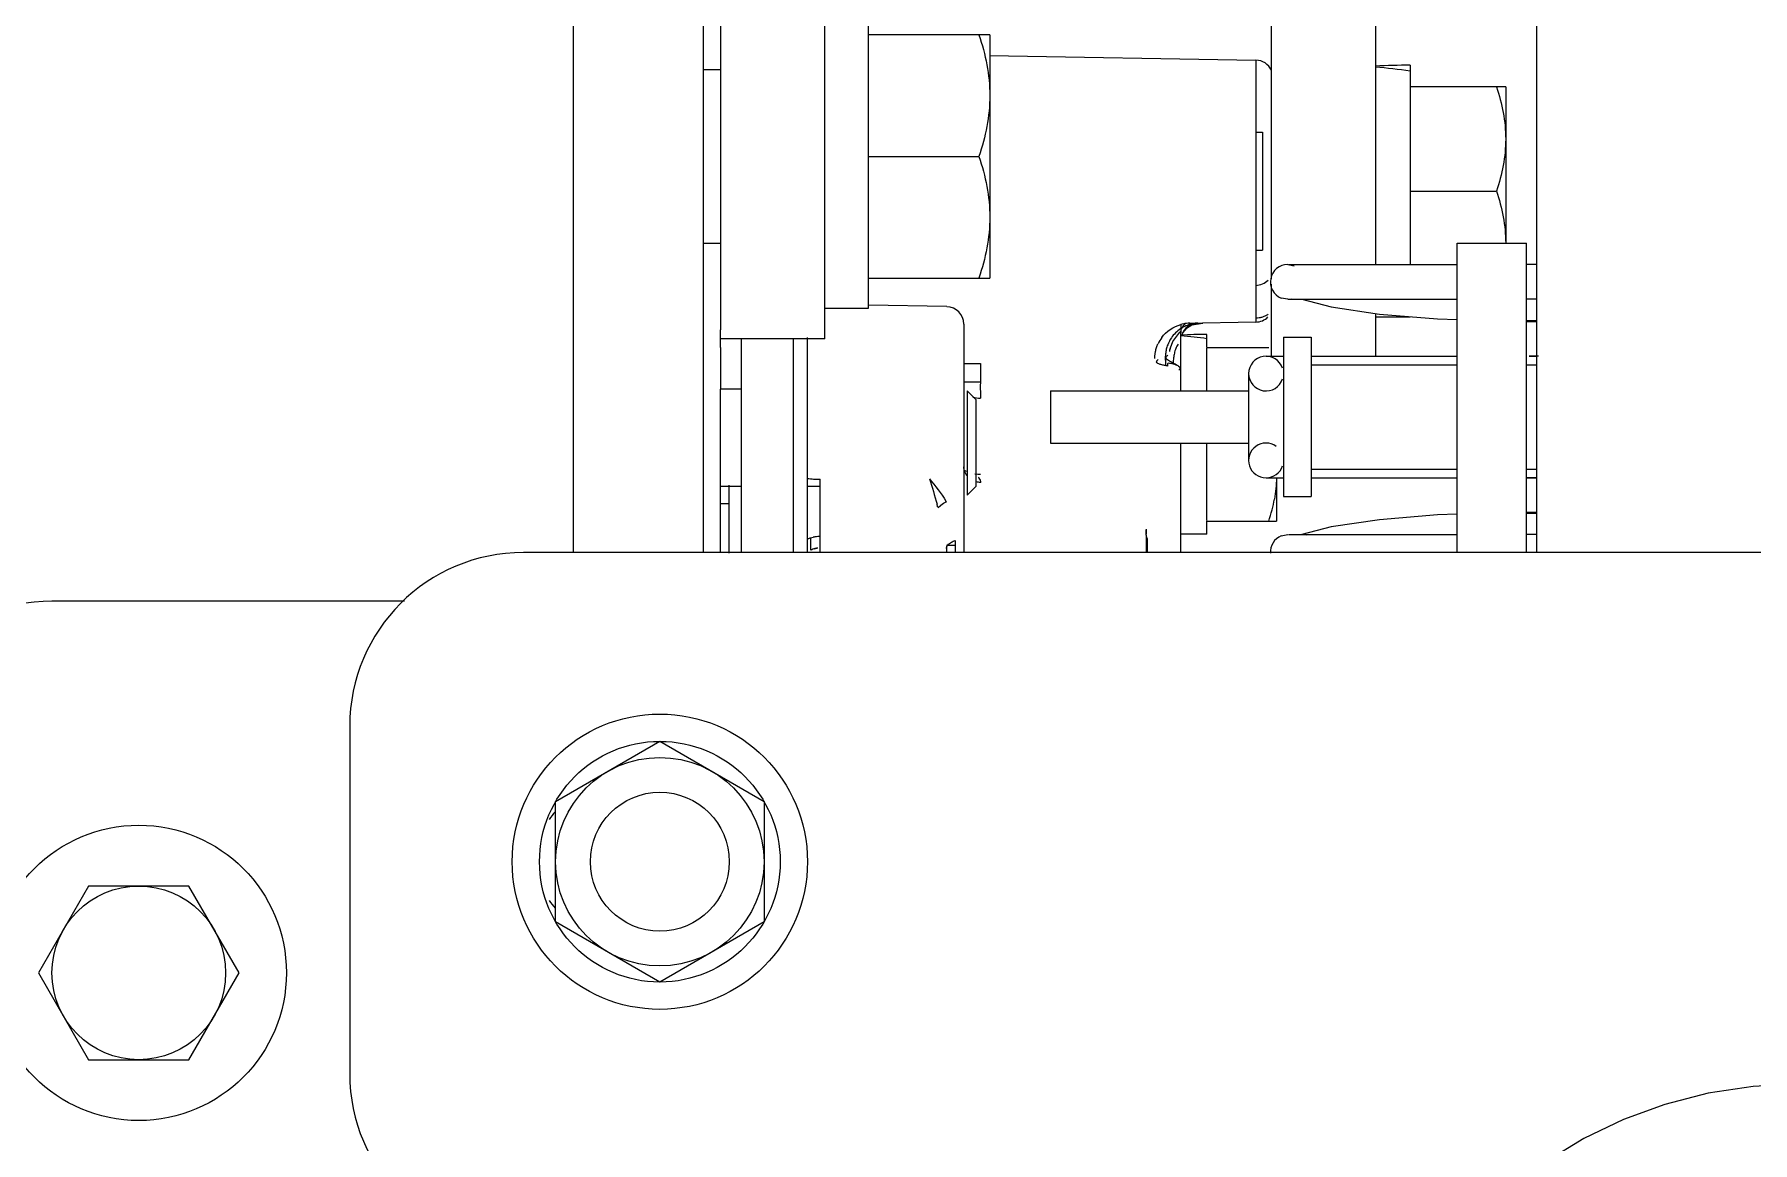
# Model space of a CAD drawing. Header units: millimetres. Extents: x 17886 to 18265, y -8727 to -7321.
# Drawn here: x 18009.856 to 18010.845, y -7648.23 to -7647.592 of the extents above; entities that cross this region are included whole.
import ezdxf

# ---------------------------------------------------------------- set-up
doc = ezdxf.new("R2010")
doc.units = ezdxf.units.MM
doc.linetypes.add('CENTER', pattern=[2, 1.25, -0.25, 0.25, -0.25])
doc.layers.add('3884027_DKREDXF_CONTINUOUS_LINE', color=7, linetype='Continuous')
doc.layers.add('DEFAULT_1', color=7, linetype='CENTER')

msp = doc.modelspace()

# ---------------------------------------------------------------- linework, layer by layer
at = {"layer": '3884027_DKREDXF_CONTINUOUS_LINE', "color": 6, "linetype": 'Continuous'}
for p, q in [((18010.56768, -7647.42054), (18010.56768, -7647.73309)), ((18010.62768, -7647.42145), (18010.62768, -7647.72495)), ((18010.72068, -7647.89068), (18010.72068, -7647.42286)), ((18010.25068, -7647.43768), (18010.25068, -7647.76255)), ((18010.24068, -7647.51268), (18010.24068, -7647.63805)), ((18010.31068, -7647.76768), (18010.31068, -7647.51768)), ((18010.16568, -7647.56268), (18010.16568, -7647.89068)), ((18010.33568, -7647.57964), (18010.33568, -7647.75018)), ((18010.40568, -7647.59268), (18010.33568, -7647.59268)), ((18010.40568, -7647.59268), (18010.40568, -7647.73268)), ((18010.40548, -7647.60461), (18010.55886, -7647.60729)), ((18010.24068, -7647.61268), (18010.25068, -7647.61268)), ((18010.70268, -7647.62268), (18010.64768, -7647.62268)), ((18010.70268, -7647.62268), (18010.70268, -7647.71268)), ((18010.55886, -7647.64868), (18010.56268, -7647.64868)), ((18010.33568, -7647.66268), (18010.39943, -7647.66268)), ((18010.64768, -7647.68268), (18010.69733, -7647.68268)), ((18010.24068, -7647.70972), (18010.24068, -7647.89068)), ((18010.24068, -7647.71268), (18010.25068, -7647.71268)), ((18010.55886, -7647.71668), (18010.56268, -7647.71668)), ((18010.67468, -7647.89068), (18010.67468, -7647.71268)), ((18010.67468, -7647.71268), (18010.71468, -7647.71268)), ((18010.71468, -7647.89068), (18010.71468, -7647.71268)), ((18010.57718, -7647.72495), (18010.5809, -7647.72567)), ((18010.57765, -7647.72495), (18010.67468, -7647.72495)), ((18010.72068, -7647.72495), (18010.71468, -7647.72495)), ((18010.33568, -7647.73268), (18010.40568, -7647.73268)), ((18010.56768, -7647.73617), (18010.56768, -7647.77768)), ((18010.33568, -7647.75018), (18010.31068, -7647.75018)), ((18010.38086, -7647.74918), (18010.33572, -7647.74839)), ((18010.57718, -7647.74495), (18010.57347, -7647.74423)), ((18010.57765, -7647.74495), (18010.67468, -7647.74495)), ((18010.58521, -7647.74495), (18010.60215, -7647.74937)), ((18010.72068, -7647.74495), (18010.71468, -7647.74495)), ((18010.39068, -7647.75922), (18010.39068, -7647.89068)), ((18010.51568, -7647.75949), (18010.51568, -7647.7642)), ((18010.51671, -7647.76424), (18010.52029, -7647.76022)), ((18010.55886, -7647.75806), (18010.51788, -7647.75878)), ((18010.51837, -7647.76191), (18010.52199, -7647.75972)), ((18010.52029, -7647.76022), (18010.52544, -7647.75865)), ((18010.52199, -7647.75972), (18010.52823, -7647.7586)), ((18010.62768, -7647.75315), (18010.62768, -7647.77768)), ((18010.64768, -7647.75518), (18010.62768, -7647.75518)), ((18010.71468, -7647.75768), (18010.72068, -7647.75771)), ((18010.31068, -7647.76768), (18010.25068, -7647.76768)), ((18010.26268, -7647.89068), (18010.26268, -7647.76768)), ((18010.50961, -7647.77283), (18010.511, -7647.76926)), ((18010.5164, -7647.76557), (18010.51671, -7647.76424)), ((18010.53068, -7647.77268), (18010.53068, -7647.76761)), ((18010.57468, -7647.7668), (18010.57468, -7647.85855)), ((18010.57468, -7647.7668), (18010.59068, -7647.7668)), ((18010.59068, -7647.7668), (18010.59068, -7647.85855)), ((18010.25068, -7647.77268), (18010.25068, -7647.7967)), ((18010.50673, -7647.77922), (18010.50687, -7647.78304)), ((18010.50937, -7647.77507), (18010.50945, -7647.7733)), ((18010.50945, -7647.77328), (18010.50938, -7647.77385)), ((18010.50938, -7647.77385), (18010.50939, -7647.77384)), ((18010.50939, -7647.77384), (18010.50961, -7647.77283)), ((18010.53068, -7647.77268), (18010.56622, -7647.77268)), ((18010.53068, -7647.79768), (18010.53068, -7647.77309)), ((18010.56468, -7647.77768), (18010.57468, -7647.77768)), ((18010.59068, -7647.77768), (18010.67468, -7647.77768)), ((18010.72166, -7647.77765), (18010.71613, -7647.77767)), ((18010.51568, -7647.79768), (18010.51568, -7647.78621)), ((18010.55468, -7647.78768), (18010.55468, -7647.83768)), ((18010.59068, -7647.78268), (18010.67468, -7647.78268)), ((18010.71468, -7647.78268), (18010.72068, -7647.78268)), ((18010.40034, -7647.79268), (18010.39068, -7647.79268)), ((18010.39768, -7647.80268), (18010.39268, -7647.79768)), ((18010.44068, -7647.79768), (18010.44068, -7647.82768)), ((18010.44068, -7647.79768), (18010.55468, -7647.79768)), ((18010.39768, -7647.80268), (18010.39768, -7647.85268)), ((18010.29268, -7647.89068), (18010.29268, -7647.81194)), ((18010.30068, -7647.89068), (18010.30068, -7647.81232)), ((18010.44068, -7647.82768), (18010.55468, -7647.82768)), ((18010.51568, -7647.89068), (18010.51568, -7647.82768)), ((18010.53068, -7647.87227), (18010.53068, -7647.82768)), ((18010.56468, -7647.84768), (18010.57468, -7647.84768)), ((18010.57068, -7647.84768), (18010.57068, -7647.87268)), ((18010.59068, -7647.84268), (18010.67468, -7647.84268)), ((18010.59068, -7647.84768), (18010.67468, -7647.84768)), ((18010.71468, -7647.84268), (18010.72068, -7647.84268)), ((18010.71468, -7647.84768), (18010.72068, -7647.84772)), ((18010.26268, -7647.85268), (18010.25068, -7647.85268)), ((18010.30795, -7647.85268), (18010.30068, -7647.85268)), ((18010.39768, -7647.85268), (18010.39268, -7647.85768)), ((18010.57468, -7647.85855), (18010.59068, -7647.85855)), ((18010.25568, -7647.86268), (18010.25068, -7647.86268)), ((18010.72068, -7647.86764), (18010.71468, -7647.86768)), ((18010.49568, -7647.8807), (18010.49562, -7647.87761)), ((18010.53068, -7647.88018), (18010.53068, -7647.87268)), ((18010.53068, -7647.87268), (18010.57068, -7647.87268)), ((18010.60214, -7647.87598), (18010.58521, -7647.8804)), ((18010.30268, -7647.88937), (18010.30268, -7647.88228)), ((18010.30466, -7647.88865), (18010.30657, -7647.88796)), ((18010.38573, -7647.88657), (18010.38065, -7647.88666)), ((18010.38068, -7647.88699), (18010.38068, -7647.8884)), ((18010.49568, -7647.88069), (18010.49568, -7647.89068)), ((18010.53068, -7647.88018), (18010.51568, -7647.88018)), ((18010.57347, -7647.88112), (18010.57718, -7647.8804)), ((18010.57765, -7647.8804), (18010.67468, -7647.8804)), ((18010.72068, -7647.8804), (18010.71468, -7647.8804)), ((18012.38319, -7647.89068), (18010.13713, -7647.89068)), ((18010.0686, -7647.91868), (18009.86568, -7647.91868)), ((18010.03713, -7647.99068), (18010.03713, -7648.19068)), ((18010.15568, -7648.03404), (18010.21568, -7647.99939)), ((18010.21568, -7647.99939), (18010.27568, -7648.03404)), ((18010.15568, -7648.10332), (18010.15568, -7648.03404)), ((18010.27568, -7648.03404), (18010.27568, -7648.10332)), ((18009.88682, -7648.08268), (18009.85795, -7648.13268)), ((18009.94455, -7648.08268), (18009.88682, -7648.08268)), ((18009.97342, -7648.13268), (18009.94455, -7648.08268)), ((18010.21568, -7648.13796), (18010.15568, -7648.10332)), ((18010.27568, -7648.10332), (18010.21568, -7648.13796)), ((18009.85795, -7648.13268), (18009.88682, -7648.18268)), ((18009.94455, -7648.18268), (18009.97342, -7648.13268)), ((18009.88682, -7648.18268), (18009.94455, -7648.18268))]:
    msp.add_line(p, q, dxfattribs=at)
at = {"layer": '3884027_DKREDXF_CONTINUOUS_LINE', "color": 7, "linetype": 'Continuous'}
for p, q in [((18010.55886, -7647.60729), (18010.55886, -7647.75806)), ((18010.64768, -7647.61018), (18010.64768, -7647.72495)), ((18010.24068, -7647.63805), (18010.24068, -7647.70972)), ((18010.56268, -7647.64868), (18010.56268, -7647.71668)), ((18010.25068, -7647.77268), (18010.25068, -7647.76255)), ((18010.29268, -7647.81194), (18010.29268, -7647.76768)), ((18010.30068, -7647.81232), (18010.30068, -7647.76695)), ((18010.51568, -7647.78621), (18010.51568, -7647.7642)), ((18010.53068, -7647.76761), (18010.53068, -7647.76518)), ((18010.50683, -7647.77637), (18010.50673, -7647.77771)), ((18010.50673, -7647.77922), (18010.50673, -7647.77771)), ((18010.39068, -7647.7819), (18010.40034, -7647.7819)), ((18010.25068, -7647.89068), (18010.25068, -7647.7967)), ((18010.26268, -7647.7967), (18010.25068, -7647.7967)), ((18010.39268, -7647.79768), (18010.39268, -7647.85768)), ((18010.30795, -7647.89068), (18010.30795, -7647.84852)), ((18010.39229, -7647.84416), (18010.39068, -7647.8433)), ((18010.40033, -7647.84583), (18010.39709, -7647.84553)), ((18010.40033, -7647.84583), (18010.39874, -7647.8458)), ((18010.25568, -7647.8911), (18010.25568, -7647.8519)), ((18010.37909, -7647.8623), (18010.38086, -7647.86128)), ((18010.38068, -7647.8884), (18010.38068, -7647.89068)), ((18010.38568, -7647.88381), (18010.38568, -7647.89068)), ((18010.49623, -7647.88268), (18010.49626, -7647.89068))]:
    msp.add_line(p, q, dxfattribs=at)
at = {"layer": '3884027_DKREDXF_CONTINUOUS_LINE', "color": 6, "linetype": 'Continuous'}
for points in [[(18010.60215, -7647.74937), (18010.63002, -7647.7535), (18010.66343, -7647.75625), (18010.67468, -7647.75666)], [(18010.511, -7647.76926), (18010.51505, -7647.76391), (18010.51589, -7647.76341)], [(18010.67468, -7647.8687), (18010.66342, -7647.8691), (18010.63001, -7647.87186), (18010.60214, -7647.87598)]]:
    msp.add_lwpolyline(points, dxfattribs=at)
at = {"layer": '3884027_DKREDXF_CONTINUOUS_LINE', "color": 7, "linetype": 'Continuous'}
for points in [[(18010.50064, -7647.77897), (18010.50068, -7647.77767), (18010.50081, -7647.77632), (18010.50105, -7647.7749)], [(18010.50816, -7647.78335), (18010.50817, -7647.78277), (18010.50821, -7647.78215), (18010.50827, -7647.78151)], [(18010.37586, -7647.86472), (18010.37739, -7647.86347), (18010.37909, -7647.8623)]]:
    msp.add_lwpolyline(points, dxfattribs=at)
for centre, radius in [((18010.21568, -7648.06868), 0.085), ((18010.21568, -7648.06868), 0.06928), ((18009.91568, -7648.13268), 0.085)]:
    msp.add_circle(centre, radius, dxfattribs=at)
at = {"layer": '3884027_DKREDXF_CONTINUOUS_LINE', "color": 6, "linetype": 'Continuous'}
for centre, radius in [((18010.21568, -7648.06868), 0.06), ((18010.21568, -7648.06868), 0.04), ((18009.91568, -7648.13268), 0.05)]:
    msp.add_circle(centre, radius, dxfattribs=at)
at = {"layer": '3884027_DKREDXF_CONTINUOUS_LINE', "color": 7, "linetype": 'Continuous'}
for centre, radius, start, end in [((18010.55868, -7647.61729), 0.01, 24.92659, 89), ((18010.52137, -7647.78006), 0.02134, 96.62734, 105.41927), ((18010.52568, -7647.76865), 0.01, 91.31511, 161.95817), ((18010.52114, -7647.77814), 0.01941, 91.04837, 96.60425), ((18010.55868, -7647.74807), 0.01, 271, 315.48032), ((18010.52118, -7647.77921), 0.02059, 143.4522, 155.16002), ((18011.46501, -7647.79988), 1.06483, 179.03268, 179.43398), ((18010.4007, -7647.78181), 0.02008, 256.04544, 268.94794), ((18010.30771, -7647.79209), 0.05643, 266.44397, 270.24211), ((18010.39943, -7647.84113), 0.00876, 193.95375, 204.34671), ((18010.39971, -7647.84101), 0.00907, 204.32328, 217.77601), ((18010.26471, -7647.89172), 0.11424, 13.65745, 14.60489), ((18010.30783, -7647.89733), 0.00946, 107.89061, 122.89617), ((18010.30773, -7647.90062), 0.0191, 95.51564, 101.39279), ((18010.30768, -7647.90015), 0.01862, 90.80492, 95.5283), ((18010.18569, -7648.06768), 0.041, 137.47859, 145.38462), ((18010.18569, -7648.06768), 0.041, 214.61538, 222.52141)]:
    msp.add_arc(centre, radius, start, end, dxfattribs=at)
at = {"layer": '3884027_DKREDXF_CONTINUOUS_LINE', "color": 6, "linetype": 'Continuous'}
for centre, radius, start, end in [((18010.57718, -7647.73495), 0.01, 90, 248.17216), ((18010.55868, -7647.72692), 0.01, 271, 316.14089), ((18010.38068, -7647.75918), 0.01, 359.99937, 89), ((18010.57718, -7647.73495), 0.01, 270, 284.17216), ((18010.71468, -7648.71098), 0.95372, 89.63867, 89.99992), ((18010.52701, -7647.7785), 0.0203, 145.93978, 158.876), ((18010.56468, -7647.78768), 0.01, 18, 342), ((18010.71468, -7646.84389), 0.93379, 270.08893, 270.36891), ((18010.56468, -7647.83768), 0.01, 54, 342), ((18010.71468, -7648.78128), 0.9336, 89.63699, 89.99992), ((18010.46812, -7647.83983), 0.10345, 341.49027, 345.24747), ((18010.48731, -7647.8449), 0.0836, 345.25432, 349.62925), ((18010.71468, -7646.91437), 0.95372, 270.00008, 270.36133), ((18010.27832, -7647.88075), 0.21736, 359.99575, 0.1607), ((18010.57718, -7647.8904), 0.01, 111.82784, 183.82784), ((18010.13713, -7647.99068), 0.1, 90, 180), ((18009.86568, -7648.01868), 0.1, 90, 180), ((18010.13713, -7648.19068), 0.1, 180, 270)]:
    msp.add_arc(centre, radius, start, end, dxfattribs=at)
at = {"layer": '3884027_DKREDXF_CONTINUOUS_LINE', "color": 7, "linetype": 'Continuous'}
for centre, major_axis, start_param, end_param in [((18010.64768, -7647.68268), (-0.15548, 0), 4.712389, 4.841383), ((18010.60036, -7647.68268), (-0.15548, 0), 4.403101, 4.535728), ((18010.53068, -7647.82268), (-0.12331, 0), 4.712389, 4.834336), ((18010.49519, -7647.82268), (-0.12331, 0), 4.420421, 4.545422)]:
    msp.add_ellipse(centre, major_axis=major_axis, ratio=0.466308, start_param=start_param, end_param=end_param, dxfattribs=at)
at = {"layer": '3884027_DKREDXF_CONTINUOUS_LINE', "color": 6, "linetype": 'Continuous'}
for points in [[(18010.39943, -7647.59268), (18010.40318, -7647.60392), (18010.40568, -7647.61582), (18010.40568, -7647.62768)], [(18010.40568, -7647.62768), (18010.40568, -7647.63953), (18010.40318, -7647.65143), (18010.39943, -7647.66268)], [(18010.69733, -7647.62268), (18010.70054, -7647.63231), (18010.70268, -7647.64252), (18010.70268, -7647.65268)], [(18010.70268, -7647.65268), (18010.70268, -7647.66283), (18010.70054, -7647.67304), (18010.69733, -7647.68268)], [(18010.39943, -7647.66268), (18010.40318, -7647.67392), (18010.40568, -7647.68582), (18010.40568, -7647.69768)], [(18010.69733, -7647.68268), (18010.70054, -7647.69231), (18010.70268, -7647.70252), (18010.70268, -7647.71268)], [(18010.40568, -7647.69768), (18010.40568, -7647.70953), (18010.40318, -7647.72143), (18010.39943, -7647.73268)], [(18010.51544, -7647.76192), (18010.51338, -7647.76328), (18010.51158, -7647.76509), (18010.5102, -7647.76713)], [(18010.57068, -7647.84768), (18010.57068, -7647.85178), (18010.57028, -7647.85591), (18010.56955, -7647.85995)]]:
    msp.add_open_spline(points, degree=3, dxfattribs=at)
at = {"layer": '3884027_DKREDXF_CONTINUOUS_LINE', "color": 7, "linetype": 'Continuous'}
for points in [[(18010.50464, -7647.76695), (18010.50729, -7647.76338), (18010.5114, -7647.76066), (18010.51569, -7647.75948)], [(18010.37086, -7647.84823), (18010.37416, -7647.85246), (18010.37772, -7647.85652), (18010.38042, -7647.86115)], [(18010.37086, -7647.84823), (18010.37238, -7647.85311), (18010.37397, -7647.85797), (18010.37526, -7647.86292)]]:
    msp.add_open_spline(points, degree=3, dxfattribs=at)
at = {"layer": '3884027_DKREDXF_CONTINUOUS_LINE', "color": 6, "linetype": 'Continuous'}
for points, knots in [([(18010.52048, -7647.75952), (18010.51962, -7647.7598), (18010.51788, -7647.76048), (18010.51624, -7647.76139), (18010.51544, -7647.76192)], [0, 0, 0, 0, 0.481959, 1, 1, 1, 1]), ([(18010.52546, -7647.75865), (18010.52492, -7647.75866), (18010.52324, -7647.75877), (18010.52158, -7647.75917), (18010.52048, -7647.75952)], [0, 0, 0, 0, 0.314286, 1, 1, 1, 1]), ([(18010.50808, -7647.77118), (18010.50776, -7647.77201), (18010.50722, -7647.77372), (18010.50692, -7647.77548), (18010.50683, -7647.77637)], [0, 0, 0, 0, 0.498712, 1, 1, 1, 1]), ([(18010.49562, -7647.87724), (18010.49564, -7647.87755), (18010.49568, -7647.87851), (18010.49568, -7647.87948), (18010.49568, -7647.88014)], [0, 0, 0, 0, 0.319863, 1, 1, 1, 1])]:
    msp.add_open_spline(points, degree=3, knots=knots, dxfattribs=at)
at = {"layer": '3884027_DKREDXF_CONTINUOUS_LINE', "color": 7, "linetype": 'Continuous'}
for points, knots in [([(18010.51568, -7647.7642), (18010.51568, -7647.7632), (18010.51627, -7647.76109), (18010.51768, -7647.75945), (18010.51853, -7647.75877)], [0, 0, 0, 0, 0.477471, 1, 1, 1, 1]), ([(18010.56263, -7647.75521), (18010.56202, -7647.75542), (18010.56078, -7647.75573), (18010.5595, -7647.75585), (18010.55886, -7647.75586)], [0, 0, 0, 0, 0.4998, 1, 1, 1, 1]), ([(18010.56582, -7647.75353), (18010.56535, -7647.7539), (18010.56433, -7647.75455), (18010.56321, -7647.75502), (18010.56263, -7647.75521)], [0, 0, 0, 0, 0.489979, 1, 1, 1, 1]), ([(18010.50105, -7647.7749), (18010.50121, -7647.77415), (18010.50161, -7647.77267), (18010.50217, -7647.77125), (18010.50249, -7647.77056)], [0, 0, 0, 0, 0.500107, 1, 1, 1, 1]), ([(18010.5017, -7647.78089), (18010.50168, -7647.78068), (18010.50192, -7647.78014), (18010.50236, -7647.77983), (18010.50264, -7647.77965)], [0, 0, 0, 0, 0.387935, 1, 1, 1, 1]), ([(18010.50727, -7647.78054), (18010.50712, -7647.78034), (18010.50687, -7647.77993), (18010.50674, -7647.77945), (18010.50673, -7647.77922)], [0, 0, 0, 0, 0.525822, 1, 1, 1, 1]), ([(18010.50849, -7647.78023), (18010.5081, -7647.77996), (18010.50745, -7647.77948), (18010.50708, -7647.77865), (18010.50713, -7647.77831)], [0, 0, 0, 0, 0.577939, 1, 1, 1, 1]), ([(18010.50713, -7647.77831), (18010.50717, -7647.77809), (18010.50747, -7647.77759), (18010.50794, -7647.77729), (18010.50823, -7647.77714)], [0, 0, 0, 0, 0.40854, 1, 1, 1, 1]), ([(18010.51122, -7647.78166), (18010.51074, -7647.78145), (18010.50981, -7647.78102), (18010.50891, -7647.78051), (18010.50849, -7647.78023)], [0, 0, 0, 0, 0.505667, 1, 1, 1, 1]), ([(18010.51146, -7647.77865), (18010.5114, -7647.77915), (18010.5113, -7647.78015), (18010.51124, -7647.78116), (18010.51122, -7647.78166)], [0, 0, 0, 0, 0.501323, 1, 1, 1, 1]), ([(18010.51191, -7647.77603), (18010.51181, -7647.77646), (18010.51164, -7647.77733), (18010.51151, -7647.77821), (18010.51146, -7647.77865)], [0, 0, 0, 0, 0.497128, 1, 1, 1, 1]), ([(18010.51403, -7647.77083), (18010.51353, -7647.77159), (18010.51265, -7647.77326), (18010.51212, -7647.77508), (18010.51191, -7647.77603)], [0, 0, 0, 0, 0.483155, 1, 1, 1, 1]), ([(18010.40024, -7647.78936), (18010.40022, -7647.79049), (18010.4002, -7647.79408), (18010.40018, -7647.79767), (18010.40024, -7647.80013)], [0, 0, 0, 0, 0.314822, 1, 1, 1, 1]), ([(18010.50421, -7647.78256), (18010.5036, -7647.78237), (18010.50267, -7647.78207), (18010.50173, -7647.78129), (18010.5017, -7647.78089)], [0, 0, 0, 0, 0.61338, 1, 1, 1, 1]), ([(18010.50816, -7647.78335), (18010.50749, -7647.78327), (18010.50616, -7647.78306), (18010.50485, -7647.78275), (18010.50421, -7647.78256)], [0, 0, 0, 0, 0.498879, 1, 1, 1, 1]), ([(18010.50827, -7647.78151), (18010.50878, -7647.78158), (18010.50979, -7647.78175), (18010.51079, -7647.78199), (18010.51129, -7647.78213)], [0, 0, 0, 0, 0.494755, 1, 1, 1, 1]), ([(18010.51122, -7647.78166), (18010.51203, -7647.78193), (18010.51347, -7647.78259), (18010.51468, -7647.78364), (18010.5151, -7647.78422)], [0, 0, 0, 0, 0.545875, 1, 1, 1, 1]), ([(18010.51129, -7647.78213), (18010.51176, -7647.78226), (18010.51264, -7647.78255), (18010.5135, -7647.78293), (18010.51387, -7647.78314)], [0, 0, 0, 0, 0.530652, 1, 1, 1, 1]), ([(18010.51387, -7647.78314), (18010.51421, -7647.78333), (18010.51479, -7647.7837), (18010.51515, -7647.78436), (18010.51515, -7647.78464)], [0, 0, 0, 0, 0.575796, 1, 1, 1, 1]), ([(18010.51515, -7647.78464), (18010.51515, -7647.78484), (18010.51498, -7647.78532), (18010.51462, -7647.78564), (18010.5144, -7647.78581)], [0, 0, 0, 0, 0.420473, 1, 1, 1, 1]), ([(18010.40024, -7647.80013), (18010.40024, -7647.80054), (18010.40029, -7647.80111), (18010.40027, -7647.80172), (18010.40033, -7647.80188)], [0, 0, 0, 0, 0.700155, 1, 1, 1, 1]), ([(18010.30068, -7647.84807), (18010.30125, -7647.84815), (18010.30243, -7647.84828), (18010.3036, -7647.84838), (18010.30421, -7647.84841)], [0, 0, 0, 0, 0.487188, 1, 1, 1, 1]), ([(18010.39092, -7647.84324), (18010.39085, -7647.84293), (18010.39073, -7647.84229), (18010.39068, -7647.84164), (18010.39068, -7647.84132)], [0, 0, 0, 0, 0.503226, 1, 1, 1, 1]), ([(18010.39962, -7647.84794), (18010.39954, -7647.84784), (18010.39938, -7647.84764), (18010.39922, -7647.84745), (18010.39913, -7647.84735)], [0, 0, 0, 0, 0.491578, 1, 1, 1, 1]), ([(18010.40051, -7647.85037), (18010.40051, -7647.84996), (18010.40033, -7647.84908), (18010.39989, -7647.84831), (18010.39962, -7647.84794)], [0, 0, 0, 0, 0.475619, 1, 1, 1, 1]), ([(18010.40051, -7647.85037), (18010.40003, -7647.85037), (18010.39906, -7647.85028), (18010.39811, -7647.85007), (18010.39765, -7647.84993)], [0, 0, 0, 0, 0.497868, 1, 1, 1, 1]), ([(18010.30068, -7647.88288), (18010.3012, -7647.88267), (18010.30228, -7647.88229), (18010.30339, -7647.88201), (18010.30395, -7647.8819)], [0, 0, 0, 0, 0.494334, 1, 1, 1, 1]), ([(18010.30492, -7647.88833), (18010.30519, -7647.88824), (18010.30574, -7647.88809), (18010.30629, -7647.888), (18010.30657, -7647.88797)], [0, 0, 0, 0, 0.503028, 1, 1, 1, 1]), ([(18010.38068, -7647.8884), (18010.38068, -7647.88771), (18010.38145, -7647.88617), (18010.38274, -7647.8852), (18010.38351, -7647.88476)], [0, 0, 0, 0, 0.437114, 1, 1, 1, 1]), ([(18010.38351, -7647.88476), (18010.38384, -7647.88456), (18010.38455, -7647.88421), (18010.3853, -7647.88393), (18010.38568, -7647.88381)], [0, 0, 0, 0, 0.487446, 1, 1, 1, 1]), ([(18010.49568, -7647.88076), (18010.49568, -7647.88098), (18010.49573, -7647.88142), (18010.49585, -7647.88184), (18010.49593, -7647.88204)], [0, 0, 0, 0, 0.491361, 1, 1, 1, 1]), ([(18010.49593, -7647.88204), (18010.49597, -7647.88215), (18010.49606, -7647.88237), (18010.49617, -7647.88258), (18010.49623, -7647.88268)], [0, 0, 0, 0, 0.490821, 1, 1, 1, 1]), ([(18010.58833, -7647.88064), (18010.58793, -7647.88054), (18010.58712, -7647.88041), (18010.58629, -7647.88038), (18010.58589, -7647.8804)], [0, 0, 0, 0, 0.50726, 1, 1, 1, 1])]:
    msp.add_open_spline(points, degree=3, knots=knots, dxfattribs=at)
at = {"layer": 'DEFAULT_1', "color": 2, "linetype": 'CENTER'}
msp.add_arc((18010.87168, -7648.45668), 0.26, 90, 180, dxfattribs=at)

doc.saveas('drawing.dxf')
